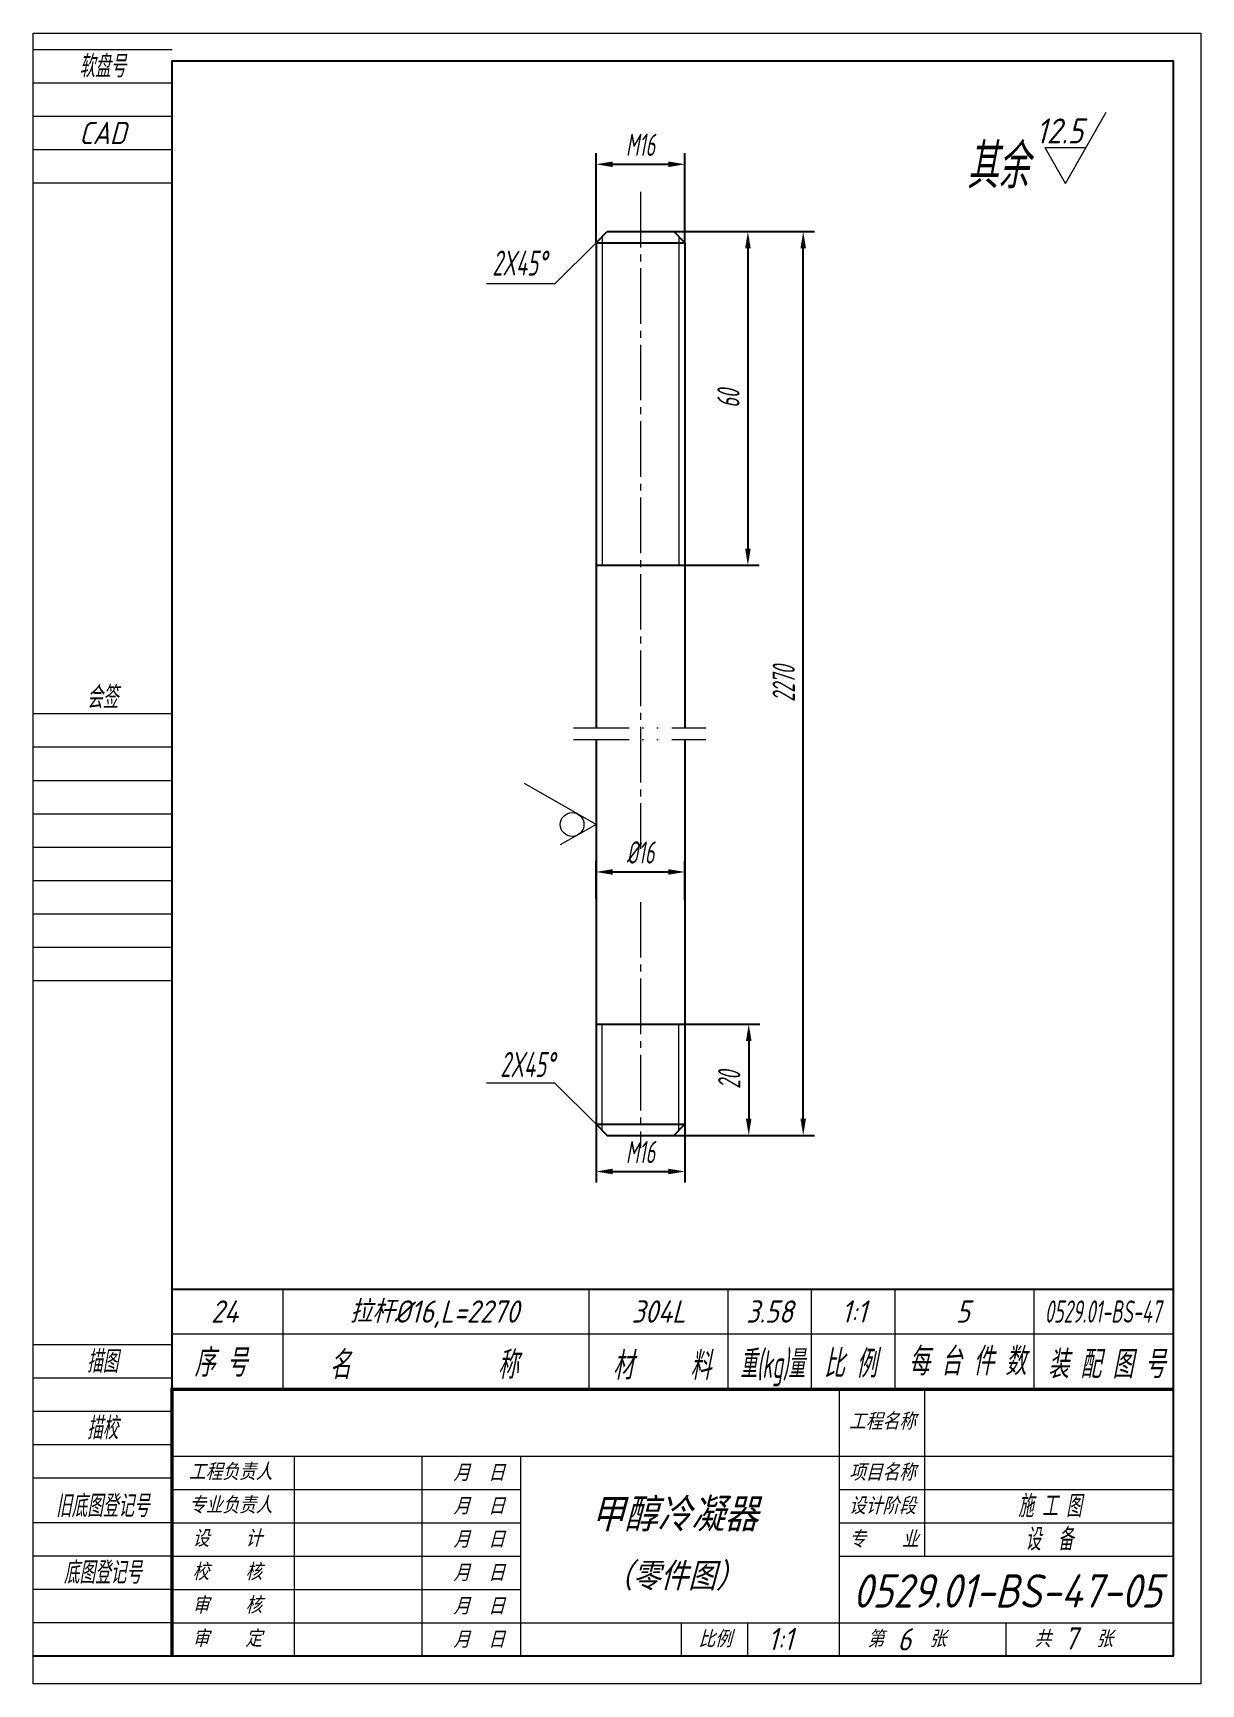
# Model space of a CAD drawing. Header units: millimetres. Extents: x 696 to 906, y 700 to 997.
import ezdxf
from ezdxf.enums import TextEntityAlignment as Align

# ---------------------------------------------------------------- set-up
doc = ezdxf.new("R2010")
doc.units = ezdxf.units.MM
doc.header["$PDMODE"] = 3
doc.linetypes.add('GEN4A', pattern=[17.5, 10, -2.5, 0, -2.5, 0, -2.5])
doc.linetypes.add('GEN7', pattern=[13.75, 10, -1.25, 1.25, -1.25])
for name, color, linetype, lineweight in [('4', 3, 'Continuous', 18), ('4A', 3, 'GEN4A', 18), ('5', 3, 'Continuous', 18), ('6', 2, 'Continuous', 18), ('7', 4, 'GEN7', 18), ('8', 1, 'Continuous', 18), ('RAHM2', 1, 'Continuous', 18), ('RAHM3', 2, 'Continuous', 18), ('TILE1', 5, 'Continuous', 18)]:
    doc.layers.add(name, color=color, linetype=linetype, lineweight=lineweight)
doc.styles.add('HZ', font='gbeitc.shx', dxfattribs={"width": 0.7, "bigfont": 'hztxt.shx'})
doc.styles.add('HZTXT', font='gbeitc.shx', dxfattribs={"bigfont": 'hztxt.shx'})
doc.styles.add('ROMANC', font='gbeitc.shx', dxfattribs={"bigfont": 'hztxt.shx'})
doc.styles.get("Standard").update_dxf_attribs({"font": 'gbeitc.shx', "bigfont": 'hztxt.shx'})
doc.dimstyles.new('GEN-ISO', dxfattribs={"dimtxt": 4, "dimasz": 3, "dimexe": 2, "dimexo": 0, "dimgap": 1.5, "dimtad": 1, "dimzin": 0, "dimdsep": 46, "dimtxsty": 'HZ', "dimcen": 0, "dimdle": 6, "dimclrd": 256, "dimclre": 256, "dimclrt": 2, "dimadec": 0, "dimazin": 0, "dimtfac": 1, "dimtmove": 0, "dimatfit": 2, "dimldrblk": 'CLOSED', "dimfxl": 0, "dimtolj": 1, "dimtzin": 0, "dimarcsym": 0})

# ---------------------------------------------------------------- blocks, each defined once
blk = doc.blocks.new('GB-A4')
blk.add_line((115, 7), (90, 7))
blk.add_lwpolyline([(115, 7), (115, 294), (295, 294), (295, 7)], close=True)
at = {"layer": 'RAHM2'}
for p, q in [((115, 290), (90, 290)), ((115, 278), (90, 278)), ((115, 170.5), (90, 170.5)), ((115, 158.5), (90, 158.5)), ((115, 146.5), (90, 146.5)), ((115, 134.5), (90, 134.5)), ((115, 57), (90, 57)), ((115, 45), (90, 45)), ((115, 31), (90, 31)), ((115, 19), (90, 19)), ((115, 13), (90, 13))]:
    blk.add_line(p, q, dxfattribs=at)
at = {"layer": 'RAHM3'}
for p, q in [((115, 296), (90, 296)), ((115, 284), (90, 284)), ((115, 272), (90, 272)), ((115, 176.5), (90, 176.5)), ((115, 164.5), (90, 164.5)), ((115, 152.5), (90, 152.5)), ((115, 140.5), (90, 140.5)), ((115, 128.5), (90, 128.5)), ((115, 63), (90, 63)), ((115, 51), (90, 51)), ((115, 39), (90, 39)), ((115, 25), (90, 25))]:
    blk.add_line(p, q, dxfattribs=at)
at = {"layer": 'TILE1'}
blk.add_line((90, 2), (90, 299), dxfattribs=at)
blk.add_lwpolyline([(90, 299), (300, 299), (300, 2), (90, 2)], dxfattribs=at)
for tag, p in [('MAX', (300, 301)), ('RU', (295, 296)), ('INSERT', (295, 7))]:
    blk.add_attdef(tag, p, '', height=3.5)
at = {"layer": 'RAHM2', "char_height": 4, "attachment_point": 8}
for s, insert, width, style in [('软盘号', (102.5, 291), 17.4835, 'HZ'), ('CAD', (102.5, 279), 12.5019, 'ROMANC'), ('会签', (102.5, 177.5), 11.6477, 'HZ'), ('描图', (102.5, 58), 11.6477, 'HZ'), ('描校', (102.5, 46), 11.6477, 'HZ'), ('旧底图登记号', (102.5, 32), 34.991, 'HZ'), ('底图登记号', (102.5, 20), 29.1552, 'HZ')]:
    blk.add_mtext(s, dxfattribs=dict(at, insert=insert, width=width, style=style))
blk = doc.blocks.new('*D7')
at = {"layer": '5', "lineweight": -2}
for p, q in [((797.39, 800.5), (797.39, 790)), ((813.39, 800.5), (813.39, 790)), ((800.39, 792), (810.39, 792))]:
    blk.add_line(p, q, dxfattribs=at)
at = {"layer": '5'}
for points in [[(800.39, 792.5), (800.39, 791.5), (797.39, 792)], [(810.39, 792.5), (810.39, 791.5), (813.39, 792)]]:
    blk.add_solid(points, dxfattribs=at)
at = {"layer": 'Defpoints', "color": 0}
for p in [(797.39, 800.5), (813.39, 800.5), (813.39, 792)]:
    blk.add_point(p, dxfattribs=at)
at = {"layer": '5', "color": 2, "insert": (805.39, 795.5), "char_height": 4, "attachment_point": 5, "style": 'HZ'}
blk.add_mtext('\\A1;M16', dxfattribs=at)
blk = doc.blocks.new('_CLOSED')
at = {"color": 0, "linetype": 'ByBlock', "lineweight": -2}
for p, q in [((-1, 0.166667), (0, 0)), ((-1, 0.166667), (-1, -0.166667)), ((0, 0), (-1, -0.166667)), ((0, 0), (-1, 0))]:
    blk.add_line(p, q, dxfattribs=at)
blk = doc.blocks.new('*D8')
at = {"layer": '5', "lineweight": -2}
for p, q in [((811.39, 961.07), (826.7, 961.07)), ((824.7, 958.07), (824.7, 904.07)), ((813.39, 901.07), (826.7, 901.07))]:
    blk.add_line(p, q, dxfattribs=at)
at = {"layer": '5'}
for points in [[(824.2, 958.07), (825.2, 958.07), (824.7, 961.07)], [(824.2, 904.07), (825.2, 904.07), (824.7, 901.07)]]:
    blk.add_solid(points, dxfattribs=at)
at = {"layer": 'Defpoints', "color": 0}
for p in [(811.39, 961.07), (813.39, 901.07), (824.7, 901.07)]:
    blk.add_point(p, dxfattribs=at)
at = {"layer": '5', "color": 2, "insert": (821.2, 931.07), "char_height": 4, "attachment_point": 5, "rotation": 90, "style": 'HZ'}
blk.add_mtext('\\A1;60', dxfattribs=at)
blk = doc.blocks.new('*D9')
at = {"layer": '5', "lineweight": -2}
for p, q in [((811.39, 961.07), (836.65, 961.07)), ((834.65, 801.5), (834.65, 958.07)), ((811.39, 798.5), (836.65, 798.5))]:
    blk.add_line(p, q, dxfattribs=at)
at = {"layer": '5'}
for points in [[(834.15, 958.07), (835.15, 958.07), (834.65, 961.07)], [(834.15, 801.5), (835.15, 801.5), (834.65, 798.5)]]:
    blk.add_solid(points, dxfattribs=at)
at = {"layer": 'Defpoints', "color": 0}
for p in [(811.39, 961.07), (834.65, 961.07), (811.39, 798.5)]:
    blk.add_point(p, dxfattribs=at)
at = {"layer": '5', "color": 2, "insert": (831.15, 879.78), "char_height": 4, "attachment_point": 5, "rotation": 90, "style": 'HZ'}
blk.add_mtext('\\A1;2270', dxfattribs=at)
blk = doc.blocks.new('*D10')
at = {"layer": '5', "lineweight": -2}
for p, q in [((813.39, 818.5), (826.85, 818.5)), ((824.85, 815.5), (824.85, 801.5)), ((811.39, 798.5), (826.85, 798.5))]:
    blk.add_line(p, q, dxfattribs=at)
at = {"layer": '5'}
for points in [[(824.35, 815.5), (825.35, 815.5), (824.85, 818.5)], [(824.35, 801.5), (825.35, 801.5), (824.85, 798.5)]]:
    blk.add_solid(points, dxfattribs=at)
at = {"layer": 'Defpoints', "color": 0}
for p in [(813.39, 818.5), (811.39, 798.5), (824.85, 798.5)]:
    blk.add_point(p, dxfattribs=at)
at = {"layer": '5', "color": 2, "insert": (821.35, 808.5), "char_height": 4, "attachment_point": 5, "rotation": 90, "style": 'HZ'}
blk.add_mtext('\\A1;20', dxfattribs=at)
blk = doc.blocks.new('GEFROG8')
at = {"color": 0}
for q in [(5.714286, 10), (-2.857143, 5)]:
    blk.add_line((0, 0), q, dxfattribs=at)
blk.add_circle((0, 3.341936), 1.658064, dxfattribs=at)
for tag, p in [('GEFROU2', (2.45, 10.1)), ('GEFROU1', (2.45, 5.6))]:
    blk.add_attdef(tag, text='', height=3.5, dxfattribs=at).set_placement(p, align=Align.RIGHT)
blk.add_attdef('GEFROU0', (0, 0), '', height=1, dxfattribs=at)
blk = doc.blocks.new('*D11')
at = {"layer": '5', "lineweight": -2}
for p, q in [((797.39, 841.11), (797.39, 847.89)), ((813.39, 840.79), (813.39, 847.89)), ((800.39, 845.89), (810.39, 845.89))]:
    blk.add_line(p, q, dxfattribs=at)
at = {"layer": '5'}
for points in [[(800.39, 846.39), (800.39, 845.39), (797.39, 845.89)], [(810.39, 846.39), (810.39, 845.39), (813.39, 845.89)]]:
    blk.add_solid(points, dxfattribs=at)
at = {"layer": 'Defpoints', "color": 0}
for p in [(813.39, 845.89), (797.39, 841.11), (813.39, 840.79)]:
    blk.add_point(p, dxfattribs=at)
at = {"layer": '5', "color": 2, "insert": (805.39, 849.39), "char_height": 4, "attachment_point": 5, "style": 'HZ'}
blk.add_mtext('\\A1;%%C16', dxfattribs=at)
blk = doc.blocks.new('*D12')
at = {"layer": '5', "lineweight": -2}
for p, q in [((797.39, 959.07), (797.39, 975.19)), ((813.39, 959.07), (813.39, 975.19)), ((800.39, 973.19), (810.39, 973.19))]:
    blk.add_line(p, q, dxfattribs=at)
at = {"layer": '5'}
for points in [[(800.39, 973.69), (800.39, 972.69), (797.39, 973.19)], [(810.39, 973.69), (810.39, 972.69), (813.39, 973.19)]]:
    blk.add_solid(points, dxfattribs=at)
at = {"layer": 'Defpoints', "color": 0}
for p in [(813.39, 973.19), (797.39, 959.07), (813.39, 959.07)]:
    blk.add_point(p, dxfattribs=at)
at = {"layer": '5', "color": 2, "insert": (805.39, 976.69), "char_height": 4, "attachment_point": 5, "style": 'HZ'}
blk.add_mtext('\\A1;M16', dxfattribs=at)
blk = doc.blocks.new('GEFROG4')
at = {"color": 0}
for p, q in [((0, 0), (5.714286, 10)), ((0, 0), (-2.857143, 5)), ((2.857143, 5), (-2.857143, 5))]:
    blk.add_line(p, q, dxfattribs=at)
for tag, p in [('GEFROU2', (2.416099, 10.1)), ('GEFROU1', (2.45, 5.6))]:
    blk.add_attdef(tag, text='', height=3.5, dxfattribs=at).set_placement(p, align=Align.RIGHT)
blk.add_attdef('GEFROU0', (0, 0), '', height=1, dxfattribs=at)

msp = doc.modelspace()

# ---------------------------------------------------------------- linework, layer by layer
for p, q in [((797.39, 959.069), (799.39, 961.069)), ((799.39, 961.069), (811.39, 961.069)), ((811.39, 961.069), (813.39, 959.069)), ((797.39, 959.069), (797.39, 871.834)), ((797.39, 959.069), (813.39, 959.069)), ((813.39, 959.069), (813.39, 871.834)), ((797.39, 901.069), (813.39, 901.069)), ((797.39, 869.724), (797.39, 800.497)), ((813.39, 869.724), (813.39, 800.497)), ((797.39, 818.497), (813.39, 818.497)), ((797.39, 800.497), (813.39, 800.497)), ((797.39, 800.497), (799.39, 798.497)), ((811.39, 798.497), (813.39, 800.497)), ((799.39, 798.497), (811.39, 798.497)), ((721.156, 770.808), (901.165, 770.808))]:
    msp.add_line(p, q)
msp.add_lwpolyline([(721.156, 704.804, 0.6, 0.6, 0), (721.156, 752.804, 0.6, 0.6, 0), (901.156, 752.804, 0.6, 0.6, 0)], format="xyseb")
at = {"layer": '4'}
for p, q in [((798.473, 960.152), (798.473, 901.069)), ((812.308, 960.152), (812.308, 901.069)), ((798.473, 799.415), (798.473, 818.497)), ((812.308, 799.415), (812.308, 818.497))]:
    msp.add_line(p, q, dxfattribs=at)
at = {"layer": '4A'}
for p, q in [((793.335, 871.834), (817.163, 871.834)), ((793.335, 869.724), (817.163, 869.724))]:
    msp.add_line(p, q, dxfattribs=at)
at = {"layer": '5'}
for points in [[(797.412, 959.088), (789.998, 951.679), (777.708, 951.679)], [(797.39, 800.497), (789.976, 807.906), (777.686, 807.906)]]:
    msp.add_lwpolyline(points, dxfattribs=at)
at = {"layer": '7'}
for p, q in [((805.39, 968.231), (805.39, 850.037)), ((805.39, 840.473), (805.39, 796.197))]:
    msp.add_line(p, q, dxfattribs=at)
at = {"layer": '8'}
for p, q in [((741.157, 752.807), (741.157, 770.808)), ((796.16, 752.807), (796.16, 770.808)), ((821.161, 752.807), (821.161, 770.808)), ((836.162, 752.807), (836.162, 770.808)), ((851.163, 752.807), (851.163, 770.808)), ((876.164, 752.807), (876.164, 770.808)), ((721.156, 762.807), (901.165, 762.807)), ((841.156, 704.804), (841.156, 752.804)), ((856.539, 722.804), (856.539, 752.804)), ((721.156, 740.804), (901.156, 740.804)), ((743.156, 704.804), (743.156, 740.804)), ((766.156, 704.804), (766.156, 740.804)), ((783.879, 704.804), (783.879, 740.804)), ((721.156, 734.804), (783.879, 734.804)), ((841.156, 734.804), (901.156, 734.804)), ((721.156, 728.804), (783.879, 728.804)), ((841.156, 728.804), (901.156, 728.804)), ((721.156, 722.804), (783.879, 722.804)), ((841.156, 722.804), (901.156, 722.804)), ((721.156, 716.804), (783.879, 716.804)), ((721.156, 710.804), (901.156, 710.804)), ((812.715, 710.804), (812.715, 704.804)), ((824.625, 710.804), (824.625, 704.804)), ((871.156, 704.804), (871.156, 710.804))]:
    msp.add_line(p, q, dxfattribs=at)

# ---------------------------------------------------------------- block references
msp.add_blockref('GB-A4', (606.165, 697.804))
at = {"layer": '6', "linetype": 'Continuous'}
ref = msp.add_blockref('GEFROG4', (881.801, 969.738), dxfattribs=dict(at, xscale=1.285714285714334, yscale=1.285714285714334, zscale=1.285714285714286))
ref.add_attrib('GEFROU1', '12.5', dxfattribs={"layer": '0', "color": 0, "height": 4.5}).set_placement((884.951, 976.938), align=Align.RIGHT)
at = {"layer": '6', "linetype": 'Continuous', "xscale": 1.285714285714334, "yscale": 1.285714285714334, "zscale": 1.285714285714286, "rotation": 90}
msp.add_blockref('GEFROG8', (797.39, 854.42), dxfattribs=at)

# ---------------------------------------------------------------- texts
at = {"layer": '6', "style": 'HZ'}
for s, insert, char_height, width, attachment_point in [('其余', (864.035, 968.834), 8, 23.29536, 7), ('2X45%%D', (788.498, 953.179), 4.5, 19.72296, 9), ('2X45%%D', (789.936, 809.006), 4.5, 19.72296, 9), ('施 工 图', (873.253, 729.804), 4, 23.34336, 7), ('设  备', (874.561, 723.804), 4, 17.50752, 7)]:
    msp.add_mtext(s, dxfattribs=dict(at, insert=insert, char_height=char_height, width=width, attachment_point=attachment_point))
at = {"layer": '6', "color": 2, "style": 'HZ'}
for tag, text, height, p in [('甲醇冷凝器', 'TZMC', 6, (811.372, 727.25)), ('（零件图）', 'TZMC2', 5, (811.372, 716.676)), ('0529.01-BS-47-05', 'TH', 6, (871.321, 713.548)), ('7', 'TZZS', 4, (882.749, 705.988)), ('6', 'TZXH', 4, (852.822, 705.826))]:
    msp.add_attdef(tag, text=text, height=height, dxfattribs=at).set_placement(p, align=Align.CENTER)
msp.add_attdef('1:1', (828.311, 705.907), 'BL', height=4, dxfattribs=at)
at = {"layer": '8'}
for s, insert, char_height, width, attachment_point, style in [('{\\W0.75;序 号}', (729.924, 757.578), 5, 19.51929, 5, 'HZ'), ('{\\W0.6;重(kg)量}', (829.127, 756.608), 5, 25.05789, 5, 'HZ'), ('{\\W0.75;比 例}', (843.102, 757.405), 5, 19.51929, 5, 'HZ'), ('{\\W0.75;每 台 件 数}', (864.16, 757.821), 5, 42.99043, 5, 'HZ'), ('{\\W0.75;装 配 图 号}', (889.206, 757.293), 5, 42.99043, 5, 'HZ'), ('{\\W0.75;名             称}', (766.467, 757.189), 5, 66.58157, 5, 'HZ'), ('{\\W0.75;材     料}', (809.227, 757.073), 5, 35.20671, 5, 'HZ'), ('工程名称', (842.84, 745.533), 3, 24.96189, 7, 'HZTXT'), ('工程负责人', (724.151, 736.467), 3, 31.20686, 7, 'HZTXT'), ('项目名称', (842.84, 736.36), 3, 24.96189, 7, 'HZTXT'), ('月  日', (771.709, 736.299), 3, 18.73491, 7, 'HZTXT'), ('专业负责人', (724.151, 730.467), 3, 31.20686, 7, 'HZTXT'), ('设计阶段', (842.84, 730.338), 3, 24.96189, 7, 'HZTXT'), ('月  日', (771.709, 730.299), 3, 18.73491, 7, 'HZTXT'), ('设    计', (724.8, 724.467), 3, 24.99789, 7, 'HZTXT'), ('专    业', (842.84, 724.338), 3, 24.99789, 7, 'HZTXT'), ('月  日', (771.709, 724.299), 3, 18.73491, 7, 'HZTXT'), ('校    核', (724.8, 718.467), 3, 24.99789, 7, 'HZTXT'), ('月  日', (771.709, 718.299), 3, 18.73491, 7, 'HZTXT'), ('审    核', (724.8, 712.467), 3, 24.99789, 7, 'HZTXT'), ('月  日', (771.709, 712.299), 3, 18.73491, 7, 'HZTXT'), ('审    定', (724.8, 706.467), 3, 24.99789, 7, 'HZTXT'), ('月  日', (771.709, 706.299), 3, 18.73491, 7, 'HZTXT'), ('比例', (815.761, 706.387), 3, 12.47194, 7, 'HZTXT'), ('第     张', (846.156, 706.387), 3, 28.12937, 7, 'HZTXT'), ('共     张', (876.156, 706.387), 3, 28.12937, 7, 'HZTXT')]:
    msp.add_mtext(s, dxfattribs=dict(at, insert=insert, char_height=char_height, width=width, attachment_point=attachment_point, style=style))
at = {"layer": 'RAHM3', "style": 'HZ'}
for tag, text, p in [('拉杆%%C16,L=2270', 'LJMC', (768.311, 766.808)), ('24', 'JH', (730.6, 766.808)), ('304L', 'CL', (808.643, 766.808)), ('3.58', 'ZL', (828.581, 766.808)), ('1:1', 'BL', (843.785, 766.808)), ('5', 'MTJS', (863.352, 766.808))]:
    msp.add_attdef(tag, text=text, height=4, dxfattribs=at).set_placement(p, align=Align.MIDDLE_CENTER)
at = {"layer": 'RAHM3', "style": 'HZ', "width": 0.7}
msp.add_attdef('0529.01-BS-47', text='ZPTH', height=4, dxfattribs=at).set_placement((888.532, 766.808), align=Align.MIDDLE_CENTER)

# ---------------------------------------------------------------- dimensions: what is measured, and where the dimension line sits
at = {"layer": '5'}
for base, p1, p2, text, picture, middle in [((813.39, 973.188), (797.39, 959.069), (813.39, 959.069), 'M16', '*D12', (805.39, 976.688)), ((813.39, 845.886), (797.39, 841.11), (813.39, 840.792), '%%C16', '*D11', (805.39, 849.386)), ((813.39, 791.997), (797.39, 800.497), (813.39, 800.497), 'M16', '*D7', (805.39, 795.497))]:
    dim = msp.add_linear_dim(base=base, p1=p1, p2=p2, text=text, dimstyle='GEN-ISO', override={"dimaunit": 1}, dxfattribs=at)
    dim.commit()
    dim.dimension.update_dxf_attribs({"geometry": picture, "text_midpoint": middle})
for base, p1, p2, text, picture, middle in [((824.703, 901.069), (811.39, 961.069), (813.39, 901.069), '60', '*D8', (821.203, 931.069)), ((834.653, 961.069), (811.39, 798.497), (811.39, 961.069), '2270', '*D9', (831.153, 879.783)), ((824.849, 798.497), (813.39, 818.497), (811.39, 798.497), '20', '*D10', (821.349, 808.497))]:
    dim = msp.add_linear_dim(base=base, p1=p1, p2=p2, angle=90, text=text, dimstyle='GEN-ISO', override={"dimaunit": 1}, dxfattribs=at)
    dim.commit()
    dim.dimension.update_dxf_attribs({"geometry": picture, "text_midpoint": middle})

doc.saveas('drawing.dxf')
